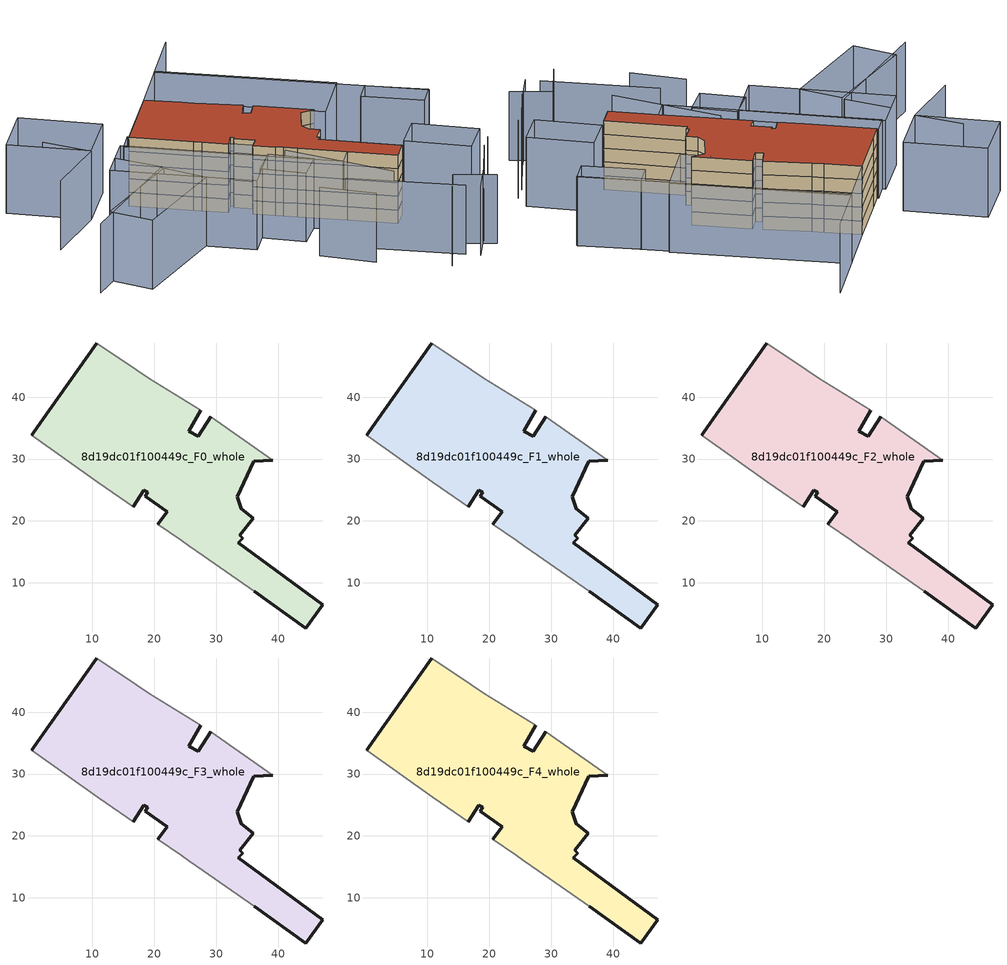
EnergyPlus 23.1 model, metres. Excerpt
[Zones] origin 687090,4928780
8d19dc01f100449c_F0_whole
 floor ground (EU_floor_Construction): 39.18,29.79 36.09,29.64 33.41,23.92 34.05,21.94 35.95,20.46 33.81,17.68 34.28,17.23 33.55,16.48 47.25,6.48 44.48,2.69 36.19,8.61 27.94,14.34 25.56,16 24.34,16.85 20.56,19.49 22.08,21.5 18.56,24.02 18.93,24.6 18.27,25 16.58,22.26 12.15,25.36 10.82,26.29 0.15,33.87 0.46,34.3 3.03,37.88 10.72,48.77 17.07,44.45 19.11,43.05 27.49,37.89 25.53,34.54 27.09,33.67 29.1,36.83 z0
 wall outside (EU_wall_Construction): 36.19,8.61 44.48,2.69 47.25,6.48 33.55,16.48 34.28,17.23 33.81,17.68 35.95,20.46 34.05,21.94 33.41,23.92 36.09,29.64 39.18,29.79 / 29.1,36.83 27.09,33.67 25.53,34.54 27.49,37.89 / 10.72,48.77 3.03,37.88 0.46,34.3 0.15,33.87 / 16.58,22.26 18.27,25 18.93,24.6 18.56,24.02 22.08,21.5 20.56,19.49 z0:3
 wall adiabatic (EU_wall_Construction): 20.56,19.49 24.34,16.85 25.56,16 27.94,14.34 36.19,8.61 / 39.18,29.79 29.1,36.83 / 27.49,37.89 19.11,43.05 17.07,44.45 10.72,48.77 / 0.15,33.87 10.82,26.29 12.15,25.36 16.58,22.26 z0:3
8d19dc01f100449c_F1_whole
 floor to 8d19dc01f100449c_F0_whole (EU_floor_Construction): 39.18,29.79 36.09,29.64 33.41,23.92 34.05,21.94 35.95,20.46 33.81,17.68 34.28,17.23 33.55,16.48 47.25,6.48 44.48,2.69 36.19,8.61 27.94,14.34 25.56,16 24.34,16.85 20.56,19.49 22.08,21.5 18.56,24.02 18.93,24.6 18.27,25 16.58,22.26 12.15,25.36 10.82,26.29 0.15,33.87 0.46,34.3 3.03,37.88 10.72,48.77 17.07,44.45 19.11,43.05 27.49,37.89 25.53,34.54 27.09,33.67 29.1,36.83 z3
 wall outside (EU_wall_Construction): 36.19,8.61 44.48,2.69 47.25,6.48 33.55,16.48 34.28,17.23 33.81,17.68 35.95,20.46 34.05,21.94 33.41,23.92 36.09,29.64 39.18,29.79 / 29.1,36.83 27.09,33.67 25.53,34.54 27.49,37.89 / 10.72,48.77 3.03,37.88 0.46,34.3 0.15,33.87 / 16.58,22.26 18.27,25 18.93,24.6 18.56,24.02 22.08,21.5 20.56,19.49 z3:6
 wall adiabatic (EU_wall_Construction): 20.56,19.49 24.34,16.85 25.56,16 27.94,14.34 36.19,8.61 / 39.18,29.79 29.1,36.83 / 27.49,37.89 19.11,43.05 17.07,44.45 10.72,48.77 / 0.15,33.87 10.82,26.29 12.15,25.36 16.58,22.26 z3:6
8d19dc01f100449c_F2_whole
 floor to 8d19dc01f100449c_F1_whole (EU_floor_Construction): 39.18,29.79 36.09,29.64 33.41,23.92 34.05,21.94 35.95,20.46 33.81,17.68 34.28,17.23 33.55,16.48 47.25,6.48 44.48,2.69 36.19,8.61 27.94,14.34 25.56,16 24.34,16.85 20.56,19.49 22.08,21.5 18.56,24.02 18.93,24.6 18.27,25 16.58,22.26 12.15,25.36 10.82,26.29 0.15,33.87 0.46,34.3 3.03,37.88 10.72,48.77 17.07,44.45 19.11,43.05 27.49,37.89 25.53,34.54 27.09,33.67 29.1,36.83 z6
 wall outside (EU_wall_Construction): 36.19,8.61 44.48,2.69 47.25,6.48 33.55,16.48 34.28,17.23 33.81,17.68 35.95,20.46 34.05,21.94 33.41,23.92 36.09,29.64 39.18,29.79 / 29.1,36.83 27.09,33.67 25.53,34.54 27.49,37.89 / 10.72,48.77 3.03,37.88 0.46,34.3 0.15,33.87 / 16.58,22.26 18.27,25 18.93,24.6 18.56,24.02 22.08,21.5 20.56,19.49 z6:9
 wall adiabatic (EU_wall_Construction): 20.56,19.49 24.34,16.85 25.56,16 27.94,14.34 36.19,8.61 / 39.18,29.79 29.1,36.83 / 27.49,37.89 19.11,43.05 17.07,44.45 10.72,48.77 / 0.15,33.87 10.82,26.29 12.15,25.36 16.58,22.26 z6:9
8d19dc01f100449c_F3_whole
 floor to 8d19dc01f100449c_F2_whole (EU_floor_Construction): 39.18,29.79 36.09,29.64 33.41,23.92 34.05,21.94 35.95,20.46 33.81,17.68 34.28,17.23 33.55,16.48 47.25,6.48 44.48,2.69 36.19,8.61 27.94,14.34 25.56,16 24.34,16.85 20.56,19.49 22.08,21.5 18.56,24.02 18.93,24.6 18.27,25 16.58,22.26 12.15,25.36 10.82,26.29 0.15,33.87 0.46,34.3 3.03,37.88 10.72,48.77 17.07,44.45 19.11,43.05 27.49,37.89 25.53,34.54 27.09,33.67 29.1,36.83 z9
 wall outside (EU_wall_Construction): 36.19,8.61 44.48,2.69 47.25,6.48 33.55,16.48 34.28,17.23 33.81,17.68 35.95,20.46 34.05,21.94 33.41,23.92 36.09,29.64 39.18,29.79 / 29.1,36.83 27.09,33.67 25.53,34.54 27.49,37.89 / 10.72,48.77 3.03,37.88 0.46,34.3 0.15,33.87 / 16.58,22.26 18.27,25 18.93,24.6 18.56,24.02 22.08,21.5 20.56,19.49 z9:12
 wall adiabatic (EU_wall_Construction): 20.56,19.49 24.34,16.85 25.56,16 27.94,14.34 36.19,8.61 / 39.18,29.79 29.1,36.83 / 27.49,37.89 19.11,43.05 17.07,44.45 10.72,48.77 / 0.15,33.87 10.82,26.29 12.15,25.36 16.58,22.26 z9:12
8d19dc01f100449c_F4_whole
 floor to 8d19dc01f100449c_F3_whole (EU_floor_Construction): 39.18,29.79 36.09,29.64 33.41,23.92 34.05,21.94 35.95,20.46 33.81,17.68 34.28,17.23 33.55,16.48 47.25,6.48 44.48,2.69 36.19,8.61 27.94,14.34 25.56,16 24.34,16.85 20.56,19.49 22.08,21.5 18.56,24.02 18.93,24.6 18.27,25 16.58,22.26 12.15,25.36 10.82,26.29 0.15,33.87 0.46,34.3 3.03,37.88 10.72,48.77 17.07,44.45 19.11,43.05 27.49,37.89 25.53,34.54 27.09,33.67 29.1,36.83 z12
 wall outside (EU_wall_Construction): 36.19,8.61 44.48,2.69 47.25,6.48 33.55,16.48 34.28,17.23 33.81,17.68 35.95,20.46 34.05,21.94 33.41,23.92 36.09,29.64 39.18,29.79 / 29.1,36.83 27.09,33.67 25.53,34.54 27.49,37.89 / 10.72,48.77 3.03,37.88 0.46,34.3 0.15,33.87 / 16.58,22.26 18.27,25 18.93,24.6 18.56,24.02 22.08,21.5 20.56,19.49 z12:15
 wall adiabatic (EU_wall_Construction): 20.56,19.49 24.34,16.85 25.56,16 27.94,14.34 36.19,8.61 / 39.18,29.79 29.1,36.83 / 27.49,37.89 19.11,43.05 17.07,44.45 10.72,48.77 / 0.15,33.87 10.82,26.29 12.15,25.36 16.58,22.26 z12:15
 roof outside (EU_roof_Construction): 44.48,2.69 47.25,6.48 33.55,16.48 34.28,17.23 33.81,17.68 35.95,20.46 34.05,21.94 33.41,23.92 36.09,29.64 39.18,29.79 29.1,36.83 27.09,33.67 25.53,34.54 27.49,37.89 19.11,43.05 17.07,44.45 10.72,48.77 3.03,37.88 0.46,34.3 0.15,33.87 10.82,26.29 12.15,25.36 16.58,22.26 18.27,25 18.93,24.6 18.56,24.02 22.08,21.5 20.56,19.49 24.34,16.85 25.56,16 27.94,14.34 36.19,8.61 z15
shading: 30.28,-2.81 50.12,-16.43 / 23.7,-4.45 32.41,-12.08 / 25.41,14.61 40.29,-3.87 / 52.57,-18.16 57.05,-10.44 / 56.21,-12.04 61.93,-0.68 / 45.24,-20.3 50.08,-10.53 / 50.08,-10.53 57.99,-14.45 / -6.78,25.94 -0.19,18.11 / -0.19,18.11 -23.25,-1.27 / 62.44,-1.12 64.39,2.74 / -16.3,39.16 -9.4,31.19 / -9.4,31.19 -21.22,20.97 / 63.88,28.34 18.55,60.01 / 18.55,60.01 26.91,71.98 / -18.94,3.28 -0.17,17.4 / -0.17,17.4 5.55,9.8 / 5.55,9.8 -13.23,-4.32 / -13.23,-4.32 -18.94,3.28 / 28.76,8.42 24.22,2.84 / 24.22,2.84 16.96,8.75 / 16.96,8.75 21.5,14.33 / 21.5,14.33 28.76,8.42 / -3.11,31.03 20.97,13.68 / 20.97,13.68 13.86,3.81 / 13.86,3.81 -10.22,21.16 / -10.22,21.16 -3.11,31.03 / 59.52,0.1 48.47,8.36 / 48.47,8.36 53.61,15.24 / 53.61,15.24 64.67,6.98 / 64.67,6.98 59.52,0.1 / 33.44,4.72 -2.72,30.33 / -2.72,30.33 0.04,34.22 / 0.04,34.22 36.19,8.61 / 36.19,8.61 33.44,4.72 / -23.3,41.41 -15.51,52.04 / -15.51,52.04 -1.66,41.88 / -1.66,41.88 -9.46,31.25 / -9.46,31.25 -23.3,41.41 / 10.72,48.77 18.86,60.44 / 18.86,60.44 48.89,39.5 / 48.89,39.5 40.75,27.83 / 40.75,27.83 10.72,48.77 / 60.91,24.15 50.27,31.42 / 50.27,31.42 53.27,35.82 / 53.27,35.82 63.91,28.55 / 63.91,28.55 60.91,24.15 z0:15
[Building]
EU S2 Campaign: North Axis=0; Terrain=City; Solar Distribution=FullExterior
[Site:Location]
Bologna: Latitude=44.5; Longitude=11.25; Time Zone=1; Elevation=37
[SizingPeriod:WeatherFileDays]
AnnualSizingPeriod: Begin Month=1; Begin Day of Month=1; End Month=12; End Day of Month=31; Day of Week for Start Day=Monday; Use Weather File Daylight Saving Period=No; Use Weather File Rain and Snow Indicators=No
[MATERIAL]
EU_InternalMass_Material: Roughness=MediumRough; Thickness=0.1; Conductivity=1; Density=1800; Specific Heat=900; Thermal Absorptance=0.9; Solar Absorptance=0.7; Visible Absorptance=0.7
[MATERIAL:NOMASS] Roughness=MediumRough; Thermal Absorptance=0.9; Solar Absorptance=0.7; Visible Absorptance=0.7
Name | Thermal Resistance
EU_wall_NoMass | 0.905828
EU_roof_NoMass | 0.37593
EU_floor_NoMass | 0.67114
[CONSTRUCTION]
EU_wall_Construction: EU_wall_NoMass
EU_roof_Construction: EU_roof_NoMass
EU_floor_Construction: EU_floor_NoMass
EU_InternalMass_Construction: EU_InternalMass_Material
[ZONE] Type=1; Multiplier=1; Ceiling Height=autocalculate; Volume=2152.07; Floor Area=autocalculate; Part of Total Floor Area=Yes
8d19dc01f100449c_F0_whole; 8d19dc01f100449c_F1_whole; 8d19dc01f100449c_F2_whole; 8d19dc01f100449c_F3_whole; 8d19dc01f100449c_F4_whole
[INTERNALMASS] Construction=EU_InternalMass_Construction; Surface Area=655.687
Name | Zone or ZoneList
8d19dc01f100449c_F0_whole_EU_InternalMass | 8d19dc01f100449c_F0_whole
8d19dc01f100449c_F1_whole_EU_InternalMass | 8d19dc01f100449c_F1_whole
8d19dc01f100449c_F2_whole_EU_InternalMass | 8d19dc01f100449c_F2_whole
8d19dc01f100449c_F3_whole_EU_InternalMass | 8d19dc01f100449c_F3_whole
8d19dc01f100449c_F4_whole_EU_InternalMass | 8d19dc01f100449c_F4_whole
[OTHEREQUIPMENT] Fuel Type=Electricity; Design Level Calculation Method=Watts/Area; Power per Zone Floor Area=1; Fraction Latent=0; Fraction Radiant=0; Fraction Lost=0; Carbon Dioxide Generation Rate=0; EndUse Subcategory=EU_Step8_InternalGains
Name | Zone or ZoneList or Space or SpaceList | Schedule
EU_Step8_InternalGain_8d19dc01f100449c_F0_whole_f000 | 8d19dc01f100449c_F0_whole | EU_Step8_GainSchedule_8d19dc01f100449c_F0_whole_f000
EU_Step8_InternalGain_8d19dc01f100449c_F1_whole_f000 | 8d19dc01f100449c_F1_whole | EU_Step8_GainSchedule_8d19dc01f100449c_F1_whole_f000
EU_Step8_InternalGain_8d19dc01f100449c_F2_whole_f000 | 8d19dc01f100449c_F2_whole | EU_Step8_GainSchedule_8d19dc01f100449c_F2_whole_f000
EU_Step8_InternalGain_8d19dc01f100449c_F3_whole_f000 | 8d19dc01f100449c_F3_whole | EU_Step8_GainSchedule_8d19dc01f100449c_F3_whole_f000
EU_Step8_InternalGain_8d19dc01f100449c_F4_whole_f000 | 8d19dc01f100449c_F4_whole | EU_Step8_GainSchedule_8d19dc01f100449c_F4_whole_f000
[ZONEVENTILATION:DESIGNFLOWRATE] Schedule=EU_AlwaysOn; Design Flow Rate Calculation Method=AirChanges/Hour; Air Changes per Hour=0.73129; Ventilation Type=Natural; Fan Pressure Rise=0; Fan Total Efficiency=1; Constant Term Coefficient=1; Temperature Term Coefficient=0; Velocity Term Coefficient=0; Velocity Squared Term Coefficient=0; Minimum Indoor Temperature=-100; Maximum Indoor Temperature=100; Delta Temperature=-100; Minimum Outdoor Temperature=-100; Maximum Outdoor Temperature=100; Maximum Wind Speed=40
Name | Zone or ZoneList or Space or SpaceList
EU_ConstantAir_8d19dc01f100449c_F0_whole | 8d19dc01f100449c_F0_whole
EU_ConstantAir_8d19dc01f100449c_F1_whole | 8d19dc01f100449c_F1_whole
EU_ConstantAir_8d19dc01f100449c_F2_whole | 8d19dc01f100449c_F2_whole
EU_ConstantAir_8d19dc01f100449c_F3_whole | 8d19dc01f100449c_F3_whole
EU_ConstantAir_8d19dc01f100449c_F4_whole | 8d19dc01f100449c_F4_whole
[HVACTEMPLATE:THERMOSTAT] Constant Heating Setpoint=20; Constant Cooling Setpoint=50
EU_HeatOnly_8d19dc01f100449c_F0_whole; EU_HeatOnly_8d19dc01f100449c_F1_whole; EU_HeatOnly_8d19dc01f100449c_F2_whole; EU_HeatOnly_8d19dc01f100449c_F3_whole; EU_HeatOnly_8d19dc01f100449c_F4_whole
[HVACTEMPLATE:ZONE:IDEALLOADSAIRSYSTEM] System Availability Schedule=EU_AlwaysOn; Maximum Heating Supply Air Temperature=50; Minimum Cooling Supply Air Temperature=13; Maximum Heating Supply Air Humidity Ratio=0.0156; Minimum Cooling Supply Air Humidity Ratio=0.0077; Heating Limit=NoLimit; Cooling Limit=NoLimit; Heating Availability Schedule=EU_AlwaysOn; Cooling Availability Schedule=EU_CoolingOff; Dehumidification Control Type=ConstantSensibleHeatRatio; Cooling Sensible Heat Ratio=0.7; Dehumidification Setpoint=60; Humidification Control Type=None; Humidification Setpoint=30; Outdoor Air Method=None; Outdoor Air Flow Rate per Person=0.00944; Outdoor Air Flow Rate per Zone Floor Area=0; Outdoor Air Flow Rate per Zone=0; Demand Controlled Ventilation Type=None; Outdoor Air Economizer Type=NoEconomizer; Heat Recovery Type=None; Sensible Heat Recovery Effectiveness=0.7; Latent Heat Recovery Effectiveness=0.65
Name | Template Thermostat
8d19dc01f100449c_F0_whole | EU_HeatOnly_8d19dc01f100449c_F0_whole
8d19dc01f100449c_F1_whole | EU_HeatOnly_8d19dc01f100449c_F1_whole
8d19dc01f100449c_F2_whole | EU_HeatOnly_8d19dc01f100449c_F2_whole
8d19dc01f100449c_F3_whole | EU_HeatOnly_8d19dc01f100449c_F3_whole
8d19dc01f100449c_F4_whole | EU_HeatOnly_8d19dc01f100449c_F4_whole
[SIZING:ZONE] Zone Cooling Design Supply Air Temperature Input Method=SupplyAirTemperature; Zone Cooling Design Supply Air Temperature=13; Zone Heating Design Supply Air Temperature Input Method=SupplyAirTemperature; Zone Heating Design Supply Air Temperature=50; Zone Cooling Design Supply Air Humidity Ratio=0.008; Zone Heating Design Supply Air Humidity Ratio=0.008; Cooling Design Air Flow Method=DesignDay; Cooling Design Air Flow Rate=0; Cooling Minimum Air Flow per Zone Floor Area=0.000762; Cooling Minimum Air Flow=0; Cooling Minimum Air Flow Fraction=0.2; Heating Design Air Flow Method=DesignDay; Heating Design Air Flow Rate=0; Heating Maximum Air Flow per Zone Floor Area=0.002032; Heating Maximum Air Flow=0.141576; Heating Maximum Air Flow Fraction=0.3; Account for Dedicated Outdoor Air System=No; Dedicated Outdoor Air System Control Strategy=NeutralSupplyAir; Dedicated Outdoor Air Low Setpoint Temperature for Design=autosize; Dedicated Outdoor Air High Setpoint Temperature for Design=autosize; Zone Load Sizing Method=Sensible Load Only No Latent Load; Zone Latent Cooling Design Supply Air Humidity Ratio Input Method=HumidityRatioDifference; Zone Cooling Design Supply Air Humidity Ratio Difference=0.005; Zone Latent Heating Design Supply Air Humidity Ratio Input Method=HumidityRatioDifference; Zone Humidification Design Supply Air Humidity Ratio Difference=0.005
8d19dc01f100449c_F0_whole; 8d19dc01f100449c_F1_whole; 8d19dc01f100449c_F2_whole; 8d19dc01f100449c_F3_whole; 8d19dc01f100449c_F4_whole
[SCHEDULE:CONSTANT]
Name | Hourly Value
EU_AlwaysOn | 1
EU_CoolingOff | 0
[SCHEDULE:FILE] Column Number=1; Rows to Skip at Top=0; Number of Hours of Data=8760; Column Separator=Comma; Interpolate to Timestep=No; Minutes per Item=60; Adjust Schedule for Daylight Savings=Yes
Name | File
EU_Step8_GainSchedule_8d19dc01f100449c_F0_whole_f000 | ../../schedules/8d19dc01f100449c/8d19dc01f100449c_F0_whole_f000_gain.csv
EU_Step8_GainSchedule_8d19dc01f100449c_F1_whole_f000 | ../../schedules/8d19dc01f100449c/8d19dc01f100449c_F1_whole_f000_gain.csv
EU_Step8_GainSchedule_8d19dc01f100449c_F2_whole_f000 | ../../schedules/8d19dc01f100449c/8d19dc01f100449c_F2_whole_f000_gain.csv
EU_Step8_GainSchedule_8d19dc01f100449c_F3_whole_f000 | ../../schedules/8d19dc01f100449c/8d19dc01f100449c_F3_whole_f000_gain.csv
EU_Step8_GainSchedule_8d19dc01f100449c_F4_whole_f000 | ../../schedules/8d19dc01f100449c/8d19dc01f100449c_F4_whole_f000_gain.csv
